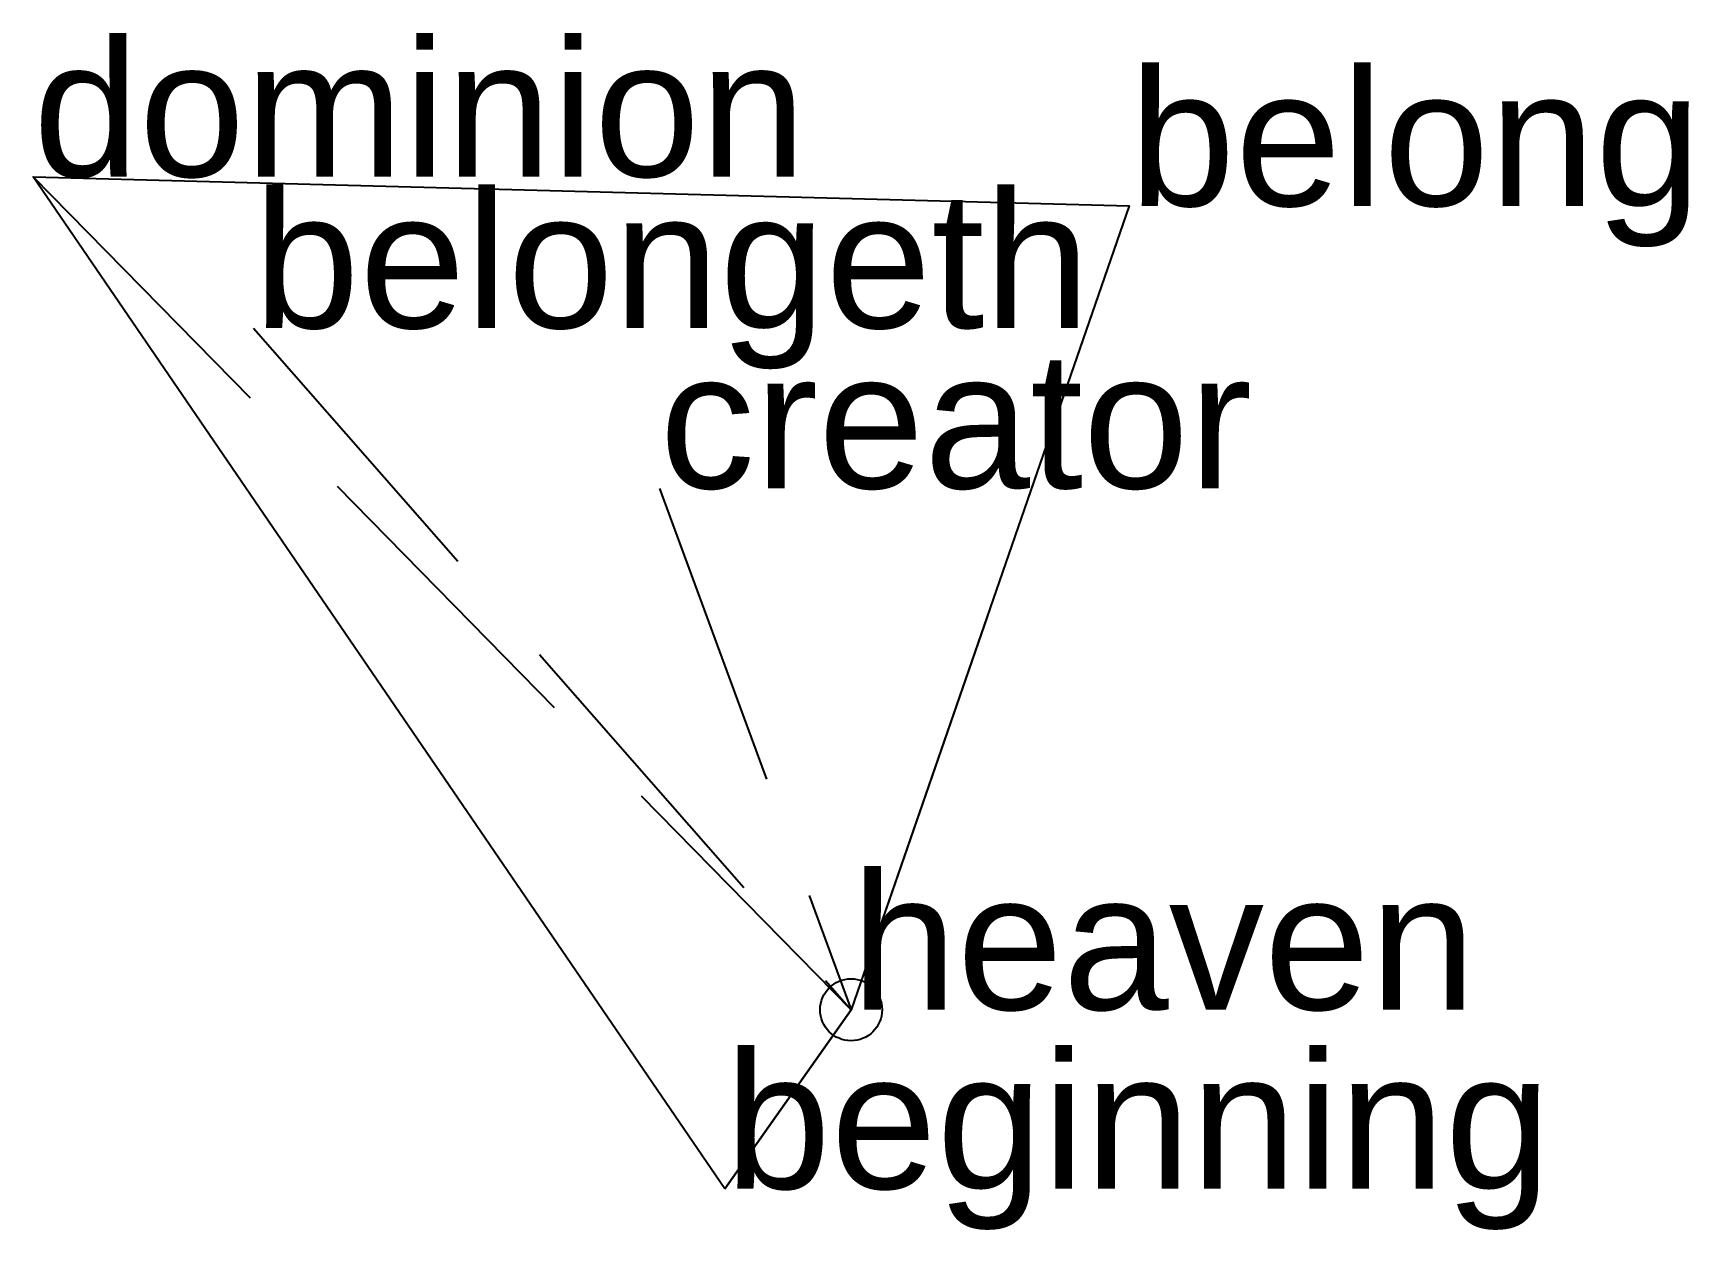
# Model space of a CAD drawing. Extents: x -0.66 to 0.68, y -0.18 to 0.79.
import ezdxf

# ---------------------------------------------------------------- set-up
doc = ezdxf.new("R2010")
doc.units = 0
doc.linetypes.add('DASHED2', pattern=[0.3, 0.25, -0.05])
doc.layers.add('TEXT', color=1, linetype='CONTINUOUS')
doc.styles.get("Standard").update_dxf_attribs({"font": 'arial.ttf'})

msp = doc.modelspace()

# ---------------------------------------------------------------- linework, layer by layer
at = {"linetype": 'DASHED2'}
for p in [(-0.66, 0.672), (0.2245, 0.6484), (-0.4821, 0.5499), (-0.1545, 0.4206), (-0.1018, -0.1444), (0, 0)]:
    msp.add_line(p, (0, 0), dxfattribs=at)
msp.add_circle((0, 0), 0.025)
at = {"layer": 'OUTLINE', "linetype": 'CONTINUOUS'}
msp.add_polyline3d([(-0.1018, -0.1444, 0), (-0.66, 0.672, 0), (0.2245, 0.6484, 0), (0, 0, 0), (-0.1018, -0.1444, 0)], close=True, dxfattribs=at)

# ---------------------------------------------------------------- texts
at = {"layer": 'TEXT'}
for s, p in [('dominion', (-0.66, 0.672)), ('belong', (0.2245, 0.6484)), ('belongeth', (-0.4821, 0.5499)), ('creator', (-0.1545, 0.4206)), ('heaven', (0, 0)), ('beginning', (-0.1018, -0.1444))]:
    msp.add_text(s, height=0.11, dxfattribs=at).set_placement(p)

doc.saveas('drawing.dxf')
